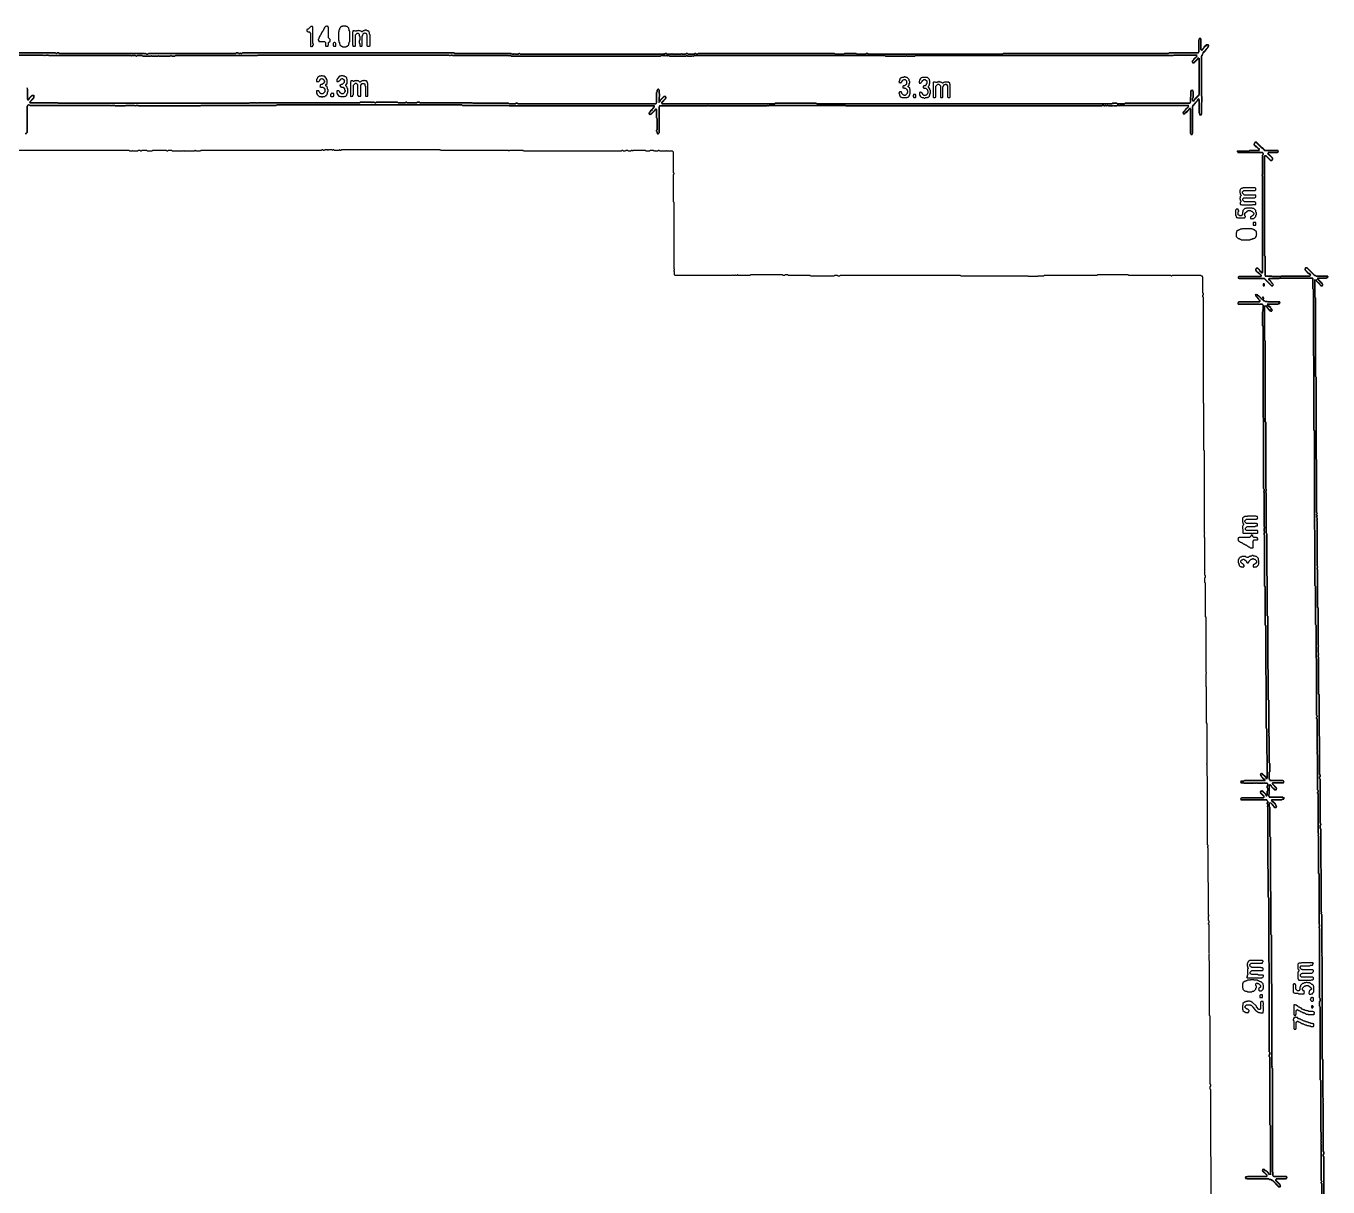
# Model space of a CAD drawing. Header units: metres. Extents: x 78 to 4009, y 104 to 3999.
# Drawn here: x 1477 to 3986, y 1760 to 3999 of the extents above; entities that cross this region are included whole.
import ezdxf

# ---------------------------------------------------------------- set-up
doc = ezdxf.new("R2010")
doc.units = ezdxf.units.M

msp = doc.modelspace()

# ---------------------------------------------------------------- linework, layer by layer
for points in [[(2026, 3998), (2021, 3993), (2020, 3993), (2019, 3992), (2018, 3992), (2018, 3989), (2019, 3989), (2020, 3988), (2023, 3988), (2024, 3987), (2024, 3986), (2025, 3985), (2025, 3960), (2026, 3959), (2027, 3960), (2028, 3959), (2029, 3960), (2030, 3960), (2030, 3962), (2031, 3963), (2031, 3964), (2030, 3965), (2030, 3997), (2029, 3998)], [(2056, 3999), (2055, 3998), (2054, 3998), (2052, 3996), (2052, 3995), (2051, 3994), (2051, 3993), (2050, 3992), (2050, 3991), (2049, 3990), (2049, 3989), (2047, 3987), (2047, 3986), (2046, 3985), (2046, 3984), (2045, 3983), (2045, 3982), (2043, 3980), (2043, 3979), (2042, 3978), (2042, 3977), (2041, 3976), (2041, 3974), (2040, 3973), (2040, 3972), (2041, 3971), (2041, 3969), (2052, 3969), (2054, 3967), (2054, 3961), (2055, 3960), (2059, 3960), (2059, 3962), (2060, 3963), (2060, 3967), (2063, 3970), (2063, 3973), (2060, 3976), (2060, 3996), (2059, 3997), (2059, 3998), (2058, 3998), (2057, 3999)], [(2087, 3999), (2086, 3998), (2084, 3998), (2083, 3997), (2083, 3996), (2081, 3994), (2081, 3992), (2080, 3991), (2080, 3988), (2079, 3987), (2079, 3972), (2080, 3971), (2080, 3968), (2081, 3967), (2081, 3965), (2082, 3964), (2082, 3963), (2085, 3960), (2086, 3960), (2087, 3959), (2094, 3959), (2095, 3960), (2096, 3960), (2099, 3963), (2099, 3965), (2100, 3966), (2100, 3968), (2101, 3969), (2101, 3989), (2100, 3990), (2100, 3992), (2099, 3993), (2099, 3995), (2096, 3998), (2094, 3998), (2093, 3999)], [(2118, 3991), (2117, 3990), (2114, 3990), (2113, 3989), (2111, 3989), (2110, 3990), (2107, 3990), (2107, 3988), (2106, 3987), (2106, 3963), (2107, 3962), (2107, 3960), (2111, 3960), (2112, 3961), (2112, 3982), (2115, 3985), (2117, 3985), (2119, 3983), (2119, 3980), (2120, 3979), (2120, 3972), (2119, 3971), (2119, 3966), (2120, 3965), (2120, 3961), (2121, 3960), (2124, 3960), (2125, 3961), (2125, 3980), (2126, 3981), (2126, 3982), (2127, 3983), (2127, 3984), (2128, 3985), (2129, 3985), (2130, 3986), (2131, 3985), (2132, 3985), (2133, 3984), (2133, 3983), (2134, 3982), (2134, 3961), (2135, 3960), (2139, 3960), (2140, 3961), (2140, 3982), (2139, 3983), (2139, 3986), (2138, 3987), (2138, 3988), (2136, 3990), (2134, 3990), (2133, 3991), (2130, 3991), (2129, 3990), (2127, 3990), (2125, 3988), (2124, 3988), (2123, 3989), (2122, 3989), (2121, 3990), (2119, 3990)], [(2071, 3967), (2070, 3966), (2069, 3966), (2069, 3961), (2070, 3960), (2074, 3960), (2074, 3966), (2073, 3966), (2072, 3967)], [(3733, 3941), (3727, 3935), (3727, 3934), (3724, 3931), (3724, 3930), (3725, 3929), (3725, 3928), (3728, 3928), (3736, 3936), (3736, 3938), (3736, 3937), (3727, 3928), (3726, 3928), (3724, 3930), (3727, 3933), (3727, 3934), (3734, 3941)], [(3738, 3937), (3738, 3867), (3729, 3858), (3729, 3857), (3727, 3855), (3726, 3855), (3725, 3856), (3725, 3860), (3726, 3861), (3726, 3874), (3725, 3875), (3725, 3876), (3724, 3875), (3722, 3875), (3722, 3863), (3721, 3862), (3721, 3852), (3719, 3850), (3595, 3850), (3594, 3849), (3580, 3849), (3579, 3850), (3571, 3850), (3570, 3849), (3001, 3849), (3000, 3850), (2921, 3850), (2920, 3849), (2702, 3849), (2920, 3849), (2921, 3850), (3000, 3850), (3001, 3849), (3570, 3849), (3571, 3850), (3579, 3850), (3580, 3849), (3594, 3849), (3595, 3850), (3720, 3850), (3721, 3851), (3721, 3862), (3722, 3863), (3722, 3874), (3723, 3875), (3724, 3875), (3726, 3873), (3726, 3861), (3725, 3860), (3725, 3855), (3728, 3855), (3729, 3856), (3729, 3857), (3738, 3866)], [(2046, 3903), (2045, 3902), (2042, 3902), (2041, 3901), (2040, 3901), (2039, 3900), (2039, 3899), (2038, 3898), (2038, 3897), (2037, 3896), (2037, 3892), (2041, 3892), (2043, 3894), (2043, 3895), (2045, 3897), (2046, 3897), (2047, 3898), (2048, 3897), (2049, 3897), (2051, 3895), (2051, 3894), (2052, 3893), (2052, 3891), (2051, 3890), (2051, 3889), (2048, 3886), (2045, 3886), (2044, 3885), (2044, 3883), (2043, 3882), (2044, 3882), (2045, 3881), (2049, 3881), (2050, 3880), (2051, 3880), (2052, 3879), (2052, 3878), (2053, 3877), (2053, 3872), (2049, 3868), (2046, 3868), (2045, 3869), (2044, 3869), (2043, 3870), (2043, 3871), (2042, 3872), (2042, 3873), (2041, 3874), (2037, 3874), (2037, 3869), (2038, 3868), (2038, 3867), (2042, 3863), (2046, 3863), (2047, 3862), (2048, 3862), (2049, 3863), (2053, 3863), (2055, 3865), (2056, 3865), (2056, 3866), (2057, 3867), (2057, 3868), (2058, 3869), (2058, 3872), (2059, 3873), (2059, 3876), (2058, 3877), (2058, 3880), (2057, 3881), (2057, 3882), (2055, 3884), (2055, 3886), (2057, 3888), (2057, 3895), (2056, 3896), (2056, 3898), (2052, 3902), (2049, 3902), (2048, 3903)], [(2084, 3903), (2083, 3902), (2081, 3902), (2077, 3898), (2077, 3897), (2076, 3896), (2076, 3892), (2079, 3892), (2080, 3893), (2081, 3893), (2083, 3895), (2083, 3896), (2084, 3897), (2085, 3897), (2086, 3898), (2087, 3898), (2090, 3895), (2090, 3894), (2091, 3893), (2090, 3892), (2090, 3890), (2086, 3886), (2084, 3886), (2083, 3885), (2082, 3885), (2082, 3884), (2083, 3883), (2083, 3882), (2084, 3882), (2085, 3881), (2088, 3881), (2091, 3878), (2091, 3876), (2092, 3875), (2092, 3873), (2091, 3872), (2091, 3871), (2088, 3868), (2085, 3868), (2082, 3871), (2082, 3872), (2080, 3874), (2076, 3874), (2076, 3869), (2077, 3868), (2077, 3867), (2080, 3864), (2082, 3864), (2083, 3863), (2091, 3863), (2092, 3864), (2093, 3864), (2095, 3866), (2095, 3867), (2096, 3868), (2096, 3869), (2097, 3870), (2097, 3878), (2096, 3879), (2096, 3881), (2093, 3884), (2093, 3885), (2096, 3888), (2096, 3896), (2095, 3897), (2095, 3899), (2093, 3901), (2092, 3901), (2091, 3902), (2089, 3902), (2088, 3903)], [(2114, 3894), (2113, 3893), (2110, 3893), (2109, 3892), (2108, 3892), (2107, 3893), (2103, 3893), (2103, 3892), (2102, 3891), (2102, 3864), (2103, 3863), (2104, 3864), (2105, 3863), (2106, 3864), (2107, 3864), (2107, 3866), (2108, 3867), (2108, 3885), (2112, 3889), (2113, 3889), (2116, 3886), (2116, 3866), (2117, 3865), (2117, 3864), (2122, 3864), (2122, 3885), (2125, 3888), (2129, 3888), (2130, 3887), (2130, 3884), (2131, 3883), (2131, 3864), (2136, 3864), (2136, 3888), (2135, 3889), (2135, 3891), (2133, 3893), (2130, 3893), (2129, 3894), (2128, 3894), (2127, 3893), (2124, 3893), (2123, 3892), (2122, 3892), (2121, 3891), (2120, 3891), (2118, 3893), (2115, 3893)], [(3169, 3901), (3168, 3900), (3165, 3900), (3164, 3899), (3163, 3899), (3161, 3897), (3161, 3896), (3160, 3895), (3160, 3893), (3159, 3892), (3160, 3891), (3159, 3890), (3161, 3890), (3162, 3889), (3163, 3890), (3164, 3890), (3164, 3891), (3166, 3893), (3166, 3894), (3167, 3895), (3168, 3895), (3169, 3896), (3171, 3896), (3174, 3893), (3174, 3887), (3172, 3885), (3171, 3885), (3170, 3884), (3168, 3884), (3167, 3883), (3167, 3880), (3169, 3880), (3170, 3879), (3172, 3879), (3175, 3876), (3175, 3875), (3176, 3874), (3176, 3871), (3175, 3870), (3175, 3869), (3171, 3865), (3170, 3865), (3169, 3866), (3168, 3866), (3165, 3869), (3165, 3870), (3164, 3871), (3164, 3872), (3160, 3872), (3160, 3871), (3159, 3870), (3159, 3869), (3160, 3868), (3160, 3866), (3161, 3865), (3161, 3864), (3163, 3862), (3164, 3862), (3165, 3861), (3175, 3861), (3176, 3862), (3177, 3862), (3179, 3864), (3179, 3865), (3180, 3866), (3180, 3868), (3181, 3869), (3181, 3876), (3180, 3877), (3180, 3879), (3177, 3882), (3177, 3883), (3179, 3885), (3179, 3888), (3180, 3889), (3180, 3892), (3179, 3893), (3179, 3896), (3175, 3900), (3172, 3900), (3171, 3901)], [(3204, 3900), (3203, 3899), (3202, 3899), (3200, 3897), (3200, 3896), (3199, 3895), (3199, 3893), (3198, 3892), (3198, 3890), (3199, 3889), (3201, 3889), (3202, 3890), (3203, 3890), (3203, 3891), (3204, 3892), (3204, 3893), (3207, 3896), (3210, 3896), (3213, 3893), (3213, 3888), (3212, 3887), (3212, 3886), (3210, 3884), (3208, 3884), (3207, 3883), (3206, 3883), (3206, 3880), (3207, 3880), (3208, 3879), (3211, 3879), (3214, 3876), (3214, 3875), (3215, 3874), (3215, 3870), (3214, 3869), (3214, 3868), (3212, 3866), (3211, 3866), (3210, 3865), (3208, 3865), (3207, 3866), (3206, 3866), (3205, 3867), (3205, 3868), (3204, 3869), (3204, 3870), (3203, 3871), (3202, 3871), (3201, 3872), (3200, 3871), (3199, 3871), (3199, 3866), (3200, 3865), (3200, 3864), (3202, 3862), (3203, 3862), (3204, 3861), (3207, 3861), (3208, 3860), (3209, 3860), (3210, 3861), (3214, 3861), (3215, 3862), (3216, 3862), (3218, 3864), (3218, 3865), (3219, 3866), (3219, 3868), (3220, 3869), (3220, 3875), (3219, 3876), (3219, 3878), (3216, 3881), (3216, 3883), (3218, 3885), (3218, 3888), (3219, 3889), (3219, 3893), (3218, 3894), (3218, 3896), (3214, 3900)], [(3236, 3892), (3235, 3891), (3233, 3891), (3232, 3890), (3230, 3890), (3229, 3891), (3226, 3891), (3225, 3890), (3225, 3862), (3226, 3861), (3229, 3861), (3230, 3862), (3230, 3883), (3234, 3887), (3236, 3887), (3239, 3884), (3239, 3862), (3240, 3861), (3243, 3861), (3244, 3862), (3244, 3882), (3245, 3883), (3245, 3884), (3247, 3886), (3248, 3886), (3249, 3887), (3250, 3887), (3253, 3884), (3253, 3862), (3254, 3861), (3257, 3861), (3258, 3862), (3258, 3886), (3257, 3887), (3257, 3889), (3255, 3891), (3247, 3891), (3246, 3890), (3245, 3890), (3244, 3889), (3243, 3889), (3242, 3890), (3241, 3890), (3240, 3891), (3238, 3891), (3237, 3892)], [(1479, 3880), (1479, 3878), (1480, 3877), (1480, 3857), (1482, 3857), (1483, 3858), (1483, 3859), (1489, 3865), (1491, 3865), (1492, 3864), (1492, 3861), (1484, 3853), (1484, 3851), (1538, 3851), (1539, 3850), (1907, 3850), (1908, 3851), (1921, 3851), (1922, 3850), (1923, 3851), (2120, 3851), (2121, 3852), (2143, 3852), (2144, 3851), (2145, 3852), (2148, 3852), (2149, 3851), (2151, 3851), (2152, 3852), (2193, 3852), (2194, 3851), (2208, 3851), (2209, 3852), (2210, 3852), (2211, 3851), (2230, 3851), (2231, 3852), (2235, 3852), (2236, 3851), (2337, 3851), (2338, 3850), (2407, 3850), (2408, 3849), (2420, 3849), (2421, 3850), (2424, 3850), (2425, 3849), (2691, 3849), (2692, 3850), (2692, 3871), (2693, 3872), (2693, 3875), (2695, 3877), (2697, 3875), (2697, 3869), (2698, 3868), (2698, 3863), (2697, 3862), (2697, 3855), (2698, 3854), (2698, 3853), (2697, 3852), (2696, 3852), (2697, 3852), (2700, 3855), (2700, 3856), (2707, 3863), (2709, 3863), (2710, 3862), (2710, 3860), (2701, 3851), (2702, 3851), (2710, 3859), (2710, 3863), (2706, 3863), (2700, 3857), (2700, 3856), (2698, 3854), (2697, 3855), (2697, 3862), (2698, 3863), (2698, 3868), (2697, 3869), (2697, 3876), (2696, 3877), (2695, 3877), (2694, 3876), (2693, 3876), (2693, 3872), (2692, 3871), (2692, 3851), (2690, 3849), (2425, 3849), (2424, 3850), (2421, 3850), (2420, 3849), (2408, 3849), (2407, 3850), (2338, 3850), (2337, 3851), (2236, 3851), (2235, 3852), (2231, 3852), (2230, 3851), (2211, 3851), (2210, 3852), (2209, 3852), (2208, 3851), (2194, 3851), (2193, 3852), (2152, 3852), (2151, 3851), (2149, 3851), (2148, 3852), (2145, 3852), (2144, 3851), (2143, 3852), (2121, 3852), (2120, 3851), (1923, 3851), (1922, 3850), (1921, 3851), (1908, 3851), (1907, 3850), (1539, 3850), (1538, 3851), (1485, 3851), (1484, 3852), (1492, 3860), (1492, 3863), (1493, 3864), (1492, 3865), (1488, 3865), (1483, 3860), (1483, 3859), (1481, 3857), (1480, 3858), (1480, 3878), (1479, 3879)], [(2067, 3870), (2066, 3869), (2065, 3869), (2065, 3868), (2064, 3867), (2064, 3864), (2065, 3863), (2069, 3863), (2070, 3864), (2070, 3869), (2068, 3869)], [(3187, 3867), (3187, 3865), (3186, 3864), (3187, 3863), (3187, 3862), (3188, 3861), (3191, 3861), (3192, 3862), (3192, 3866), (3191, 3867)], [(3845, 3775), (3845, 3773), (3844, 3772), (3844, 3769), (3847, 3766), (3848, 3766), (3852, 3762), (3853, 3762), (3854, 3761), (3854, 3762), (3853, 3762), (3849, 3766), (3848, 3766), (3844, 3770), (3844, 3772), (3845, 3773), (3845, 3774), (3846, 3775), (3847, 3775), (3858, 3764), (3859, 3764), (3860, 3763), (3861, 3763), (3862, 3762), (3862, 3761), (3864, 3759), (3889, 3759), (3890, 3758), (3890, 3757), (3888, 3755), (3871, 3755), (3871, 3754), (3870, 3753), (3870, 3752), (3871, 3752), (3879, 3744), (3879, 3742), (3877, 3740), (3876, 3740), (3867, 3749), (3864, 3749), (3864, 3556), (3865, 3555), (3865, 3517), (3878, 3517), (3879, 3516), (3895, 3516), (3896, 3517), (3952, 3517), (3952, 3518), (3953, 3519), (3950, 3522), (3949, 3522), (3942, 3529), (3942, 3531), (3944, 3533), (3945, 3533), (3960, 3518), (3962, 3518), (3963, 3517), (3985, 3517), (3986, 3516), (3986, 3515), (3985, 3514), (3984, 3514), (3983, 3513), (3966, 3513), (3966, 3511), (3975, 3502), (3975, 3501), (3976, 3500), (3974, 3498), (3973, 3499), (3972, 3499), (3971, 3500), (3971, 3501), (3964, 3508), (3964, 3509), (3963, 3510), (3963, 3509), (3964, 3508), (3964, 3507), (3971, 3500), (3971, 3499), (3972, 3499), (3973, 3498), (3975, 3498), (3976, 3499), (3976, 3501), (3975, 3502), (3975, 3503), (3966, 3512), (3967, 3513), (3983, 3513), (3984, 3514), (3986, 3514), (3986, 3517), (3963, 3517), (3962, 3518), (3961, 3518), (3946, 3533), (3943, 3533), (3942, 3532), (3942, 3528), (3948, 3522), (3949, 3522), (3952, 3519), (3952, 3518), (3951, 3517), (3896, 3517), (3895, 3516), (3879, 3516), (3878, 3517), (3866, 3517), (3865, 3518), (3865, 3555), (3864, 3556), (3864, 3748), (3865, 3749), (3866, 3749), (3875, 3740), (3878, 3740), (3879, 3741), (3879, 3745), (3872, 3752), (3871, 3752), (3870, 3753), (3872, 3755), (3889, 3755), (3890, 3756), (3890, 3759), (3865, 3759), (3862, 3762), (3862, 3763), (3861, 3763), (3860, 3764), (3859, 3764), (3848, 3775)], [(3822, 3687), (3821, 3686), (3819, 3686), (3817, 3684), (3817, 3683), (3816, 3682), (3816, 3678), (3817, 3677), (3817, 3675), (3819, 3673), (3819, 3672), (3817, 3670), (3817, 3668), (3816, 3667), (3816, 3666), (3817, 3665), (3817, 3663), (3818, 3662), (3818, 3660), (3817, 3659), (3817, 3655), (3819, 3655), (3820, 3654), (3840, 3654), (3841, 3655), (3847, 3655), (3847, 3659), (3846, 3659), (3845, 3660), (3825, 3660), (3822, 3663), (3822, 3666), (3824, 3668), (3845, 3668), (3846, 3669), (3847, 3669), (3847, 3673), (3825, 3673), (3821, 3677), (3821, 3679), (3824, 3682), (3846, 3682), (3847, 3683), (3847, 3686), (3846, 3687)], [(3829, 3648), (3828, 3647), (3826, 3647), (3822, 3643), (3822, 3641), (3821, 3640), (3821, 3635), (3819, 3633), (3816, 3633), (3815, 3634), (3814, 3634), (3813, 3635), (3813, 3641), (3814, 3642), (3814, 3643), (3813, 3644), (3813, 3646), (3809, 3646), (3809, 3645), (3808, 3644), (3808, 3634), (3809, 3633), (3809, 3631), (3810, 3630), (3811, 3630), (3812, 3629), (3826, 3629), (3826, 3630), (3827, 3631), (3827, 3632), (3826, 3633), (3826, 3638), (3830, 3642), (3831, 3642), (3832, 3643), (3837, 3643), (3838, 3642), (3839, 3642), (3843, 3638), (3843, 3636), (3842, 3635), (3842, 3634), (3841, 3633), (3840, 3633), (3839, 3632), (3838, 3632), (3837, 3631), (3837, 3628), (3838, 3628), (3839, 3627), (3840, 3627), (3841, 3628), (3843, 3628), (3847, 3632), (3847, 3634), (3848, 3635), (3848, 3639), (3847, 3640), (3847, 3643), (3843, 3647), (3841, 3647), (3840, 3648)], [(3842, 3620), (3842, 3615), (3847, 3615), (3847, 3620)], [(3821, 3608), (3820, 3607), (3817, 3607), (3816, 3606), (3814, 3606), (3813, 3605), (3812, 3605), (3810, 3603), (3810, 3601), (3809, 3600), (3809, 3593), (3813, 3589), (3815, 3589), (3816, 3588), (3818, 3588), (3819, 3587), (3836, 3587), (3837, 3588), (3840, 3588), (3841, 3589), (3843, 3589), (3844, 3590), (3845, 3590), (3847, 3592), (3847, 3593), (3848, 3594), (3848, 3597), (3849, 3598), (3848, 3599), (3848, 3602), (3844, 3606), (3843, 3606), (3842, 3607), (3840, 3607), (3839, 3608)], [(3861, 3502), (3861, 3498), (3863, 3498), (3864, 3499), (3864, 3501), (3863, 3502)], [(3847, 3482), (3846, 3481), (3847, 3480), (3847, 3478), (3853, 3472), (3853, 3471), (3855, 3469), (3855, 3468), (3854, 3467), (3814, 3467), (3813, 3466), (3812, 3466), (3813, 3465), (3812, 3464), (3813, 3463), (3853, 3463), (3854, 3462), (3855, 3463), (3859, 3463), (3861, 3461), (3861, 3452), (3860, 3451), (3861, 3450), (3861, 3449), (3860, 3448), (3860, 3421), (3861, 3420), (3861, 3244), (3862, 3243), (3862, 3107), (3863, 3106), (3863, 3102), (3862, 3101), (3863, 3100), (3863, 3034), (3864, 3033), (3864, 3031), (3863, 3030), (3863, 3025), (3864, 3024), (3864, 3023), (3863, 3022), (3863, 3018), (3864, 3017), (3864, 2919), (3865, 2918), (3865, 2844), (3866, 2843), (3866, 2748), (3867, 2747), (3867, 2645), (3868, 2644), (3868, 2595), (3869, 2594), (3869, 2549), (3868, 2548), (3866, 2550), (3866, 2551), (3859, 2558), (3858, 2558), (3857, 2557), (3856, 2557), (3856, 2554), (3858, 2552), (3858, 2551), (3862, 2547), (3863, 2547), (3865, 2545), (3864, 2544), (3825, 2544), (3824, 2543), (3818, 2543), (3818, 2540), (3823, 2540), (3824, 2539), (3843, 2539), (3844, 2540), (3845, 2539), (3847, 2539), (3848, 2540), (3849, 2539), (3862, 2539), (3863, 2540), (3864, 2539), (3868, 2539), (3870, 2537), (3870, 2535), (3869, 2534), (3869, 2530), (3870, 2529), (3870, 2525), (3869, 2524), (3869, 2516), (3868, 2515), (3866, 2517), (3866, 2518), (3859, 2525), (3858, 2524), (3856, 2524), (3856, 2520), (3863, 2513), (3861, 2511), (3820, 2511), (3819, 2510), (3818, 2510), (3818, 2507), (3867, 2507), (3870, 2504), (3870, 2502), (3869, 2501), (3869, 2499), (3870, 2498), (3870, 2495), (3869, 2494), (3870, 2493), (3870, 2380), (3871, 2379), (3870, 2378), (3870, 2374), (3871, 2373), (3871, 2319), (3872, 2318), (3872, 2194), (3873, 2193), (3873, 2021), (3874, 2020), (3874, 2016), (3873, 2015), (3873, 2012), (3874, 2011), (3874, 1880), (3875, 1879), (3875, 1784), (3875, 1879), (3874, 1880), (3874, 2011), (3873, 2012), (3873, 2015), (3874, 2016), (3874, 2020), (3873, 2021), (3873, 2193), (3872, 2194), (3872, 2318), (3871, 2319), (3871, 2373), (3870, 2374), (3870, 2378), (3871, 2379), (3870, 2380), (3870, 2493), (3869, 2494), (3870, 2495), (3870, 2498), (3869, 2499), (3869, 2501), (3870, 2502), (3870, 2504), (3869, 2505), (3869, 2506), (3868, 2507), (3819, 2507), (3818, 2508), (3818, 2509), (3820, 2511), (3862, 2511), (3863, 2512), (3863, 2514), (3856, 2521), (3856, 2523), (3857, 2524), (3859, 2524), (3866, 2517), (3866, 2516), (3867, 2515), (3868, 2515), (3869, 2516), (3869, 2524), (3870, 2525), (3870, 2529), (3869, 2530), (3869, 2534), (3870, 2535), (3870, 2538), (3869, 2539), (3864, 2539), (3863, 2540), (3862, 2539), (3849, 2539), (3848, 2540), (3847, 2539), (3845, 2539), (3844, 2540), (3843, 2539), (3824, 2539), (3823, 2540), (3819, 2540), (3818, 2541), (3818, 2542), (3819, 2543), (3824, 2543), (3825, 2544), (3865, 2544), (3865, 2546), (3864, 2547), (3863, 2547), (3858, 2552), (3858, 2553), (3856, 2555), (3856, 2556), (3858, 2558), (3866, 2550), (3866, 2549), (3867, 2548), (3869, 2548), (3869, 2594), (3868, 2595), (3868, 2644), (3867, 2645), (3867, 2747), (3866, 2748), (3866, 2843), (3865, 2844), (3865, 2918), (3864, 2919), (3864, 3017), (3863, 3018), (3863, 3022), (3864, 3023), (3864, 3024), (3863, 3025), (3863, 3030), (3864, 3031), (3864, 3033), (3863, 3034), (3863, 3100), (3862, 3101), (3863, 3102), (3863, 3106), (3862, 3107), (3862, 3243), (3861, 3244), (3861, 3420), (3860, 3421), (3860, 3448), (3861, 3449), (3861, 3450), (3860, 3451), (3861, 3452), (3861, 3461), (3860, 3462), (3860, 3463), (3855, 3463), (3854, 3462), (3853, 3463), (3814, 3463), (3813, 3464), (3813, 3465), (3815, 3467), (3855, 3467), (3855, 3469), (3856, 3470), (3855, 3470), (3853, 3472), (3853, 3473), (3847, 3479), (3847, 3480), (3848, 3481), (3849, 3481), (3851, 3479), (3852, 3479), (3859, 3472), (3860, 3472), (3862, 3470), (3862, 3469), (3864, 3469), (3865, 3468), (3869, 3468), (3870, 3467), (3892, 3467), (3893, 3466), (3893, 3465), (3892, 3464), (3891, 3464), (3890, 3463), (3869, 3463), (3870, 3462), (3869, 3461), (3871, 3459), (3872, 3459), (3876, 3455), (3876, 3454), (3879, 3451), (3877, 3449), (3876, 3450), (3875, 3450), (3871, 3454), (3871, 3455), (3866, 3460), (3866, 3459), (3871, 3454), (3871, 3453), (3874, 3450), (3875, 3450), (3876, 3449), (3878, 3449), (3878, 3450), (3879, 3451), (3878, 3452), (3878, 3453), (3876, 3455), (3876, 3456), (3873, 3459), (3872, 3459), (3870, 3461), (3870, 3462), (3871, 3463), (3890, 3463), (3891, 3464), (3893, 3464), (3893, 3467), (3870, 3467), (3869, 3468), (3865, 3468), (3864, 3469), (3863, 3469), (3862, 3470), (3862, 3471), (3861, 3472), (3862, 3473), (3862, 3476), (3860, 3476), (3860, 3475), (3861, 3476), (3862, 3475), (3862, 3473), (3861, 3472), (3860, 3472), (3853, 3479), (3852, 3479), (3850, 3481), (3848, 3481)], [(3864, 3460), (3864, 3393), (3865, 3392), (3865, 3236), (3866, 3235), (3866, 3107), (3867, 3106), (3867, 3103), (3866, 3102), (3866, 3100), (3867, 3099), (3867, 3021), (3868, 3020), (3868, 2939), (3869, 2938), (3869, 2862), (3870, 2861), (3870, 2759), (3871, 2758), (3871, 2700), (3872, 2699), (3872, 2636), (3873, 2635), (3873, 2634), (3872, 2633), (3872, 2630), (3873, 2629), (3873, 2578), (3874, 2577), (3874, 2561), (3873, 2560), (3873, 2547), (3874, 2546), (3874, 2544), (3899, 2544), (3901, 2542), (3899, 2540), (3879, 2540), (3879, 2537), (3887, 2529), (3887, 2528), (3885, 2526), (3884, 2526), (3877, 2533), (3877, 2534), (3875, 2536), (3874, 2536), (3873, 2535), (3873, 2518), (3872, 2517), (3872, 2515), (3873, 2514), (3873, 2512), (3899, 2512), (3901, 2510), (3901, 2509), (3900, 2508), (3898, 2508), (3897, 2507), (3877, 2507), (3877, 2505), (3879, 2503), (3880, 2503), (3885, 2498), (3885, 2497), (3887, 2495), (3887, 2494), (3885, 2492), (3884, 2492), (3881, 2495), (3881, 2496), (3875, 2502), (3875, 2501), (3882, 2494), (3882, 2493), (3883, 2492), (3886, 2492), (3887, 2493), (3887, 2495), (3886, 2496), (3886, 2497), (3885, 2498), (3885, 2499), (3881, 2503), (3880, 2503), (3877, 2506), (3878, 2507), (3897, 2507), (3898, 2508), (3901, 2508), (3901, 2510), (3902, 2511), (3900, 2511), (3899, 2512), (3874, 2512), (3873, 2513), (3873, 2514), (3872, 2515), (3872, 2517), (3873, 2518), (3873, 2535), (3874, 2536), (3877, 2533), (3877, 2532), (3883, 2526), (3886, 2526), (3887, 2527), (3887, 2530), (3879, 2538), (3879, 2539), (3880, 2540), (3900, 2540), (3901, 2541), (3901, 2543), (3900, 2543), (3899, 2544), (3875, 2544), (3874, 2545), (3874, 2546), (3873, 2547), (3873, 2560), (3874, 2561), (3874, 2577), (3873, 2578), (3873, 2629), (3872, 2630), (3872, 2633), (3873, 2634), (3873, 2635), (3872, 2636), (3872, 2699), (3871, 2700), (3871, 2758), (3870, 2759), (3870, 2861), (3869, 2862), (3869, 2938), (3868, 2939), (3868, 3020), (3867, 3021), (3867, 3099), (3866, 3100), (3866, 3102), (3867, 3103), (3867, 3106), (3866, 3107), (3866, 3235), (3865, 3236), (3865, 3392), (3864, 3393)], [(3831, 3054), (3830, 3053), (3825, 3053), (3824, 3052), (3823, 3052), (3821, 3050), (3821, 3043), (3822, 3042), (3822, 3040), (3823, 3039), (3823, 3037), (3822, 3036), (3822, 3035), (3821, 3034), (3821, 3030), (3822, 3029), (3822, 3021), (3840, 3021), (3841, 3020), (3842, 3021), (3850, 3021), (3851, 3022), (3851, 3025), (3850, 3026), (3829, 3026), (3827, 3028), (3827, 3031), (3830, 3034), (3846, 3034), (3847, 3035), (3850, 3035), (3850, 3039), (3849, 3039), (3848, 3040), (3829, 3040), (3826, 3043), (3826, 3045), (3829, 3048), (3848, 3048), (3849, 3049), (3850, 3049), (3850, 3050), (3851, 3051), (3850, 3052), (3850, 3053), (3848, 3053), (3847, 3054)], [(3838, 3018), (3838, 3016), (3835, 3013), (3815, 3013), (3814, 3012), (3813, 3012), (3813, 3011), (3812, 3010), (3813, 3009), (3813, 3007), (3814, 3006), (3815, 3006), (3817, 3004), (3818, 3004), (3819, 3003), (3820, 3003), (3822, 3001), (3823, 3001), (3824, 3000), (3825, 3000), (3826, 2999), (3827, 2999), (3828, 2998), (3829, 2998), (3831, 2996), (3832, 2996), (3833, 2995), (3834, 2995), (3836, 2993), (3842, 2993), (3842, 3006), (3844, 3008), (3850, 3008), (3851, 3009), (3851, 3010), (3850, 3011), (3850, 3012), (3849, 3012), (3848, 3013), (3843, 3013), (3841, 3015), (3841, 3016), (3840, 3017), (3839, 3017)], [(3840, 2978), (3839, 2977), (3837, 2977), (3836, 2976), (3834, 2976), (3832, 2974), (3830, 2974), (3829, 2975), (3828, 2975), (3827, 2976), (3820, 2976), (3819, 2975), (3817, 2975), (3814, 2972), (3814, 2971), (3813, 2970), (3813, 2964), (3814, 2963), (3814, 2961), (3815, 2960), (3815, 2959), (3817, 2957), (3818, 2957), (3819, 2956), (3821, 2956), (3822, 2955), (3823, 2956), (3824, 2956), (3824, 2957), (3825, 2958), (3824, 2959), (3824, 2960), (3822, 2962), (3821, 2962), (3818, 2965), (3818, 2968), (3820, 2970), (3821, 2970), (3822, 2971), (3824, 2971), (3825, 2970), (3826, 2970), (3829, 2967), (3829, 2965), (3830, 2964), (3833, 2964), (3833, 2965), (3834, 2966), (3834, 2967), (3838, 2971), (3840, 2971), (3841, 2972), (3842, 2972), (3843, 2971), (3845, 2971), (3848, 2968), (3848, 2964), (3846, 2962), (3845, 2962), (3844, 2961), (3843, 2961), (3842, 2960), (3842, 2956), (3843, 2956), (3844, 2955), (3845, 2956), (3848, 2956), (3850, 2958), (3851, 2958), (3851, 2959), (3852, 2960), (3852, 2961), (3853, 2962), (3853, 2968), (3852, 2969), (3852, 2972), (3848, 2976), (3847, 2976), (3846, 2977), (3843, 2977), (3842, 2978)], [(3873, 2502), (3873, 2494), (3874, 2493), (3874, 2436), (3875, 2435), (3875, 2331), (3876, 2330), (3876, 2247), (3877, 2246), (3877, 2153), (3878, 2152), (3878, 1993), (3879, 1992), (3878, 1991), (3878, 1990), (3879, 1989), (3879, 1790), (3880, 1789), (3880, 1782), (3881, 1782), (3882, 1781), (3905, 1781), (3907, 1779), (3907, 1778), (3906, 1777), (3905, 1777), (3904, 1776), (3886, 1776), (3886, 1775), (3885, 1774), (3885, 1773), (3894, 1764), (3894, 1762), (3893, 1761), (3892, 1761), (3880, 1773), (3879, 1773), (3878, 1774), (3877, 1774), (3876, 1775), (3873, 1775), (3872, 1776), (3830, 1776), (3829, 1777), (3828, 1777), (3827, 1778), (3827, 1779), (3828, 1780), (3830, 1780), (3831, 1781), (3869, 1781), (3868, 1782), (3869, 1783), (3860, 1792), (3860, 1793), (3862, 1795), (3865, 1792), (3866, 1792), (3872, 1786), (3872, 1785), (3873, 1784), (3873, 1785), (3872, 1786), (3872, 1787), (3868, 1791), (3867, 1791), (3864, 1794), (3863, 1794), (3862, 1795), (3861, 1794), (3860, 1794), (3860, 1791), (3868, 1783), (3868, 1782), (3867, 1781), (3831, 1781), (3830, 1780), (3827, 1780), (3827, 1777), (3829, 1777), (3830, 1776), (3872, 1776), (3873, 1775), (3876, 1775), (3878, 1773), (3879, 1773), (3891, 1761), (3894, 1761), (3895, 1762), (3894, 1763), (3894, 1765), (3885, 1774), (3887, 1776), (3904, 1776), (3905, 1777), (3907, 1777), (3907, 1780), (3906, 1781), (3882, 1781), (3880, 1783), (3880, 1789), (3879, 1790), (3879, 1989), (3878, 1990), (3878, 1991), (3879, 1992), (3878, 1993), (3878, 2152), (3877, 2153), (3877, 2246), (3876, 2247), (3876, 2330), (3875, 2331), (3875, 2435), (3874, 2436), (3874, 2493), (3873, 2494)], [(3835, 2197), (3834, 2196), (3833, 2196), (3832, 2195), (3832, 2194), (3831, 2193), (3831, 2192), (3830, 2191), (3830, 2187), (3831, 2186), (3831, 2184), (3832, 2183), (3832, 2182), (3831, 2181), (3831, 2172), (3832, 2171), (3831, 2170), (3831, 2169), (3830, 2168), (3830, 2166), (3829, 2165), (3830, 2164), (3859, 2164), (3860, 2165), (3861, 2165), (3861, 2166), (3862, 2167), (3862, 2168), (3861, 2169), (3852, 2169), (3851, 2170), (3839, 2170), (3838, 2171), (3837, 2171), (3836, 2172), (3836, 2175), (3839, 2178), (3860, 2178), (3861, 2179), (3861, 2182), (3860, 2183), (3857, 2183), (3856, 2184), (3839, 2184), (3838, 2185), (3837, 2185), (3836, 2186), (3836, 2187), (3835, 2188), (3835, 2189), (3838, 2192), (3859, 2192), (3860, 2193), (3860, 2194), (3861, 2195), (3861, 2196), (3860, 2197)], [(3935, 2193), (3934, 2192), (3930, 2192), (3928, 2190), (3928, 2181), (3930, 2179), (3930, 2177), (3928, 2175), (3928, 2162), (3929, 2161), (3929, 2160), (3930, 2159), (3953, 2159), (3954, 2160), (3957, 2160), (3958, 2161), (3958, 2164), (3957, 2165), (3935, 2165), (3933, 2167), (3933, 2170), (3935, 2172), (3936, 2172), (3937, 2173), (3955, 2173), (3956, 2174), (3957, 2174), (3957, 2175), (3958, 2176), (3958, 2178), (3957, 2179), (3937, 2179), (3936, 2180), (3935, 2180), (3933, 2182), (3933, 2183), (3932, 2184), (3933, 2185), (3933, 2186), (3934, 2187), (3951, 2187), (3952, 2188), (3956, 2188), (3957, 2189), (3957, 2191), (3958, 2192), (3957, 2193)], [(3837, 2160), (3836, 2159), (3831, 2159), (3830, 2158), (3828, 2158), (3827, 2157), (3825, 2157), (3822, 2154), (3822, 2153), (3821, 2152), (3821, 2145), (3822, 2144), (3822, 2142), (3825, 2139), (3826, 2139), (3827, 2138), (3830, 2138), (3831, 2137), (3839, 2137), (3840, 2138), (3843, 2138), (3847, 2142), (3847, 2144), (3848, 2145), (3848, 2148), (3847, 2149), (3847, 2152), (3849, 2154), (3850, 2153), (3852, 2153), (3856, 2149), (3856, 2146), (3853, 2143), (3852, 2143), (3853, 2142), (3853, 2141), (3852, 2140), (3853, 2140), (3854, 2139), (3858, 2139), (3861, 2142), (3861, 2143), (3862, 2144), (3862, 2149), (3861, 2150), (3861, 2152), (3857, 2156), (3856, 2156), (3855, 2157), (3854, 2157), (3853, 2158), (3851, 2158), (3850, 2159), (3844, 2159), (3843, 2160)], [(3944, 2155), (3943, 2154), (3940, 2154), (3939, 2153), (3937, 2153), (3933, 2149), (3933, 2147), (3932, 2146), (3932, 2141), (3930, 2139), (3927, 2139), (3924, 2142), (3924, 2150), (3923, 2151), (3923, 2152), (3920, 2152), (3919, 2151), (3919, 2136), (3920, 2135), (3921, 2135), (3922, 2134), (3928, 2134), (3929, 2133), (3940, 2133), (3940, 2135), (3941, 2136), (3940, 2137), (3940, 2139), (3939, 2139), (3937, 2141), (3937, 2144), (3941, 2148), (3942, 2148), (3943, 2149), (3948, 2149), (3949, 2148), (3950, 2148), (3953, 2145), (3953, 2144), (3954, 2143), (3954, 2142), (3950, 2138), (3950, 2136), (3949, 2135), (3949, 2134), (3950, 2133), (3950, 2132), (3953, 2132), (3954, 2133), (3956, 2133), (3957, 2134), (3957, 2135), (3959, 2137), (3959, 2147), (3958, 2148), (3958, 2149), (3956, 2151), (3955, 2151), (3953, 2153), (3952, 2153), (3951, 2154), (3947, 2154), (3946, 2155)], [(3831, 2119), (3830, 2118), (3828, 2118), (3827, 2117), (3825, 2117), (3822, 2114), (3822, 2111), (3821, 2110), (3821, 2103), (3822, 2102), (3822, 2101), (3825, 2098), (3826, 2098), (3827, 2097), (3830, 2097), (3831, 2096), (3832, 2097), (3833, 2097), (3833, 2098), (3834, 2099), (3834, 2101), (3832, 2103), (3831, 2103), (3830, 2104), (3829, 2104), (3826, 2107), (3826, 2108), (3827, 2109), (3827, 2110), (3829, 2112), (3836, 2112), (3837, 2111), (3838, 2111), (3841, 2108), (3841, 2107), (3845, 2103), (3845, 2102), (3846, 2102), (3850, 2098), (3851, 2098), (3852, 2097), (3855, 2097), (3856, 2096), (3861, 2096), (3861, 2099), (3862, 2100), (3862, 2108), (3861, 2109), (3861, 2111), (3862, 2112), (3862, 2115), (3861, 2116), (3861, 2118), (3857, 2118), (3856, 2117), (3856, 2104), (3855, 2103), (3853, 2103), (3848, 2108), (3848, 2109), (3840, 2117), (3839, 2117), (3838, 2118), (3836, 2118), (3835, 2119)], [(3856, 2131), (3855, 2130), (3855, 2126), (3860, 2126), (3860, 2131)], [(3920, 2112), (3920, 2093), (3921, 2092), (3924, 2092), (3924, 2093), (3925, 2094), (3925, 2101), (3927, 2103), (3929, 2101), (3930, 2101), (3931, 2100), (3932, 2100), (3933, 2099), (3934, 2099), (3935, 2098), (3936, 2098), (3937, 2097), (3938, 2097), (3939, 2096), (3941, 2096), (3942, 2095), (3943, 2095), (3944, 2094), (3947, 2094), (3948, 2093), (3959, 2093), (3960, 2094), (3959, 2095), (3960, 2096), (3960, 2097), (3959, 2098), (3958, 2098), (3957, 2099), (3949, 2099), (3948, 2100), (3945, 2100), (3944, 2101), (3942, 2101), (3941, 2102), (3939, 2102), (3938, 2103), (3937, 2103), (3935, 2105), (3934, 2105), (3933, 2106), (3932, 2106), (3931, 2107), (3930, 2107), (3928, 2109), (3927, 2109), (3925, 2111), (3924, 2111), (3923, 2112)], [(3954, 2126), (3953, 2125), (3953, 2123), (3952, 2122), (3953, 2121), (3953, 2120), (3954, 2119), (3957, 2119), (3958, 2120), (3958, 2125), (3957, 2126), (3956, 2126), (3955, 2125)], [(3955, 2110), (3954, 2109), (3954, 2107), (3955, 2106), (3957, 2106), (3957, 2107), (3958, 2108), (3957, 2109), (3957, 2110)], [(3923, 2088), (3922, 2087), (3920, 2087), (3920, 2085), (3919, 2084), (3919, 2082), (3920, 2081), (3920, 2066), (3921, 2065), (3924, 2065), (3925, 2066), (3925, 2078), (3927, 2080), (3928, 2080), (3929, 2079), (3930, 2079), (3931, 2078), (3932, 2078), (3933, 2077), (3934, 2077), (3935, 2076), (3936, 2076), (3937, 2075), (3939, 2075), (3940, 2074), (3941, 2074), (3942, 2073), (3944, 2073), (3945, 2072), (3948, 2072), (3949, 2071), (3952, 2071), (3953, 2070), (3958, 2070), (3959, 2071), (3959, 2075), (3957, 2075), (3956, 2076), (3953, 2076), (3952, 2077), (3949, 2077), (3948, 2078), (3946, 2078), (3945, 2079), (3943, 2079), (3942, 2080), (3940, 2080), (3939, 2081), (3938, 2081), (3937, 2082), (3936, 2082), (3935, 2083), (3934, 2083), (3933, 2084), (3932, 2084), (3931, 2085), (3929, 2085), (3927, 2087), (3925, 2087), (3924, 2088)]]:
    msp.add_lwpolyline(points, close=True)
for points in [[(1419, 3947), (1534, 3947), (1535, 3946), (1536, 3946), (1537, 3947), (1540, 3947), (1541, 3946), (1705, 3946), (1706, 3945), (1707, 3946), (1708, 3946), (1709, 3945), (1712, 3945), (1713, 3946), (1881, 3946), (1882, 3947), (1886, 3947), (1887, 3946), (1889, 3946), (1890, 3947), (1891, 3946), (1893, 3946), (1894, 3947), (2302, 3947), (2303, 3946), (2412, 3946), (2413, 3945), (2417, 3945), (2418, 3946), (2419, 3945), (2426, 3945), (2427, 3946), (2428, 3946), (2429, 3945), (2705, 3945), (2706, 3946), (2707, 3945), (2708, 3945), (2709, 3946), (2711, 3946), (2712, 3945), (2721, 3945), (2722, 3946), (2723, 3945), (2739, 3945), (2740, 3946), (2741, 3945), (2748, 3945), (2749, 3946), (2752, 3946), (2753, 3945), (2765, 3945), (2766, 3946), (2768, 3946), (2769, 3945), (2771, 3945), (2772, 3946), (3035, 3946), (3036, 3945), (3053, 3945), (3054, 3946), (3077, 3946), (3078, 3945), (3095, 3945), (3096, 3946), (3099, 3946), (3100, 3945), (3359, 3945), (3360, 3946), (3679, 3946), (3680, 3947), (3736, 3947), (3737, 3948), (3737, 3972), (3738, 3973), (3738, 3974), (3739, 3975), (3740, 3975), (3741, 3974), (3741, 3953), (3742, 3953), (3743, 3952), (3747, 3956), (3747, 3957), (3753, 3963), (3755, 3963), (3756, 3962), (3756, 3960), (3754, 3958), (3754, 3957), (3750, 3953), (3750, 3952), (3745, 3947), (3745, 3946), (3744, 3945), (3744, 3944), (3742, 3942), (3742, 3864), (3743, 3863), (3743, 3852), (3742, 3851), (3742, 3829), (3740, 3827), (3739, 3828), (3739, 3830), (3738, 3831), (3738, 3858), (3737, 3858), (3736, 3859), (3736, 3858), (3734, 3856), (3734, 3855), (3728, 3849), (3728, 3848), (3725, 3845), (3725, 3792), (3723, 3790), (3721, 3792), (3721, 3840), (3719, 3840), (3717, 3838), (3717, 3837), (3712, 3832), (3711, 3832), (3709, 3830), (3708, 3830), (3707, 3831), (3707, 3832), (3711, 3836), (3711, 3837), (3718, 3844), (3717, 3844), (3711, 3838), (3711, 3837), (3707, 3833), (3707, 3830), (3710, 3830), (3712, 3832), (3713, 3832), (3716, 3835), (3716, 3836), (3720, 3840), (3721, 3839), (3721, 3792), (3722, 3791), (3722, 3790), (3724, 3790), (3725, 3791), (3725, 3844), (3728, 3847), (3728, 3848), (3734, 3854), (3734, 3855), (3737, 3858), (3738, 3857), (3738, 3831), (3739, 3830), (3739, 3827), (3740, 3827), (3741, 3828), (3742, 3828), (3742, 3851), (3743, 3852), (3743, 3863), (3742, 3864), (3742, 3941), (3744, 3943), (3744, 3944), (3745, 3945), (3745, 3946), (3750, 3951), (3750, 3952), (3754, 3956), (3754, 3957), (3756, 3959), (3756, 3963), (3752, 3963), (3747, 3958), (3747, 3957), (3743, 3953), (3742, 3953), (3741, 3954), (3741, 3975), (3738, 3975), (3738, 3973), (3737, 3972), (3737, 3949), (3735, 3947), (3680, 3947), (3679, 3946), (3360, 3946), (3359, 3945), (3100, 3945), (3099, 3946), (3096, 3946), (3095, 3945), (3078, 3945), (3077, 3946), (3054, 3946), (3053, 3945), (3036, 3945), (3035, 3946), (2772, 3946), (2771, 3945), (2769, 3945), (2768, 3946), (2766, 3946), (2765, 3945), (2753, 3945), (2752, 3946), (2749, 3946), (2748, 3945), (2741, 3945), (2740, 3946), (2739, 3945), (2723, 3945), (2722, 3946), (2721, 3945), (2712, 3945), (2711, 3946), (2709, 3946), (2708, 3945), (2707, 3945), (2706, 3946), (2705, 3945), (2429, 3945), (2428, 3946), (2427, 3946), (2426, 3945), (2419, 3945), (2418, 3946), (2417, 3945), (2413, 3945), (2412, 3946), (2303, 3946), (2302, 3947), (1894, 3947), (1893, 3946), (1891, 3946), (1890, 3947), (1889, 3946), (1887, 3946), (1886, 3947), (1882, 3947), (1881, 3946), (1713, 3946), (1712, 3945), (1709, 3945), (1708, 3946), (1707, 3946), (1706, 3945), (1705, 3946), (1541, 3946), (1540, 3947), (1537, 3947), (1536, 3946), (1535, 3946), (1534, 3947), (1419, 3947)], [(1376, 3943), (1510, 3943), (1511, 3942), (1512, 3942), (1513, 3943), (1514, 3942), (1515, 3943), (1520, 3943), (1521, 3942), (1679, 3942), (1680, 3941), (1681, 3942), (1688, 3942), (1689, 3941), (1690, 3941), (1691, 3942), (1701, 3942), (1702, 3941), (1718, 3941), (1719, 3942), (1720, 3941), (1731, 3941), (1732, 3942), (1733, 3941), (1755, 3941), (1756, 3942), (1757, 3942), (1758, 3941), (1764, 3941), (1765, 3942), (1923, 3942), (1924, 3943), (2292, 3943), (2293, 3942), (2295, 3942), (2296, 3943), (2298, 3943), (2299, 3942), (2407, 3942), (2408, 3941), (2409, 3942), (2411, 3942), (2412, 3941), (2700, 3941), (2701, 3942), (2706, 3942), (2707, 3941), (2708, 3942), (2709, 3942), (2710, 3941), (2711, 3942), (2712, 3942), (2713, 3941), (2714, 3942), (2716, 3942), (2717, 3941), (2749, 3941), (2750, 3942), (2751, 3942), (2752, 3941), (2761, 3941), (2762, 3942), (2763, 3941), (2764, 3941), (2765, 3942), (3132, 3942), (3133, 3941), (3173, 3941), (3174, 3942), (3175, 3941), (3190, 3941), (3191, 3942), (3688, 3942), (3689, 3943), (3734, 3943), (3689, 3943), (3688, 3942), (3191, 3942), (3190, 3941), (3175, 3941), (3174, 3942), (3173, 3941), (3133, 3941), (3132, 3942), (2765, 3942), (2764, 3941), (2763, 3941), (2762, 3942), (2761, 3941), (2752, 3941), (2751, 3942), (2750, 3942), (2749, 3941), (2717, 3941), (2716, 3942), (2714, 3942), (2713, 3941), (2712, 3942), (2711, 3942), (2710, 3941), (2709, 3942), (2708, 3942), (2707, 3941), (2706, 3942), (2701, 3942), (2700, 3941), (2412, 3941), (2411, 3942), (2409, 3942), (2408, 3941), (2407, 3942), (2299, 3942), (2298, 3943), (2296, 3943), (2295, 3942), (2293, 3942), (2292, 3943), (1924, 3943), (1923, 3942), (1765, 3942), (1764, 3941), (1758, 3941), (1757, 3942), (1756, 3942), (1755, 3941), (1733, 3941), (1732, 3942), (1731, 3941), (1720, 3941), (1719, 3942), (1718, 3941), (1702, 3941), (1701, 3942), (1691, 3942), (1690, 3941), (1689, 3941), (1688, 3942), (1681, 3942), (1680, 3941), (1679, 3942), (1521, 3942), (1520, 3943), (1515, 3943), (1514, 3942), (1513, 3943), (1512, 3942), (1511, 3942), (1510, 3943), (1376, 3943)], [(1475, 3792), (1478, 3792), (1478, 3793), (1479, 3794), (1479, 3844), (1482, 3847), (1483, 3847), (1484, 3846), (1640, 3846), (1641, 3845), (1642, 3846), (1648, 3846), (1649, 3845), (1668, 3845), (1669, 3846), (1686, 3846), (1687, 3845), (1688, 3845), (1689, 3846), (1693, 3846), (1694, 3845), (1813, 3845), (1814, 3846), (1959, 3846), (1960, 3847), (2317, 3847), (2318, 3846), (2407, 3846), (2408, 3845), (2687, 3845), (2688, 3844), (2684, 3840), (2684, 3839), (2680, 3835), (2680, 3834), (2678, 3832), (2678, 3829), (2679, 3828), (2680, 3829), (2682, 3829), (2689, 3836), (2689, 3837), (2691, 3839), (2692, 3838), (2692, 3822), (2693, 3821), (2693, 3799), (2692, 3798), (2692, 3796), (2693, 3795), (2693, 3792), (2694, 3791), (2696, 3791), (2696, 3792), (2697, 3793), (2697, 3843), (2699, 3845), (2790, 3845), (2791, 3846), (2792, 3845), (2905, 3845), (2906, 3846), (2907, 3845), (2908, 3845), (2909, 3846), (3056, 3846), (3057, 3845), (3550, 3845), (3551, 3846), (3554, 3846), (3555, 3845), (3556, 3845), (3557, 3846), (3558, 3846), (3559, 3845), (3560, 3845), (3561, 3846), (3562, 3846), (3563, 3845), (3572, 3845), (3573, 3846), (3574, 3845), (3579, 3845), (3580, 3846), (3583, 3846), (3584, 3845), (3585, 3846), (3718, 3846), (3585, 3846), (3584, 3845), (3583, 3846), (3580, 3846), (3579, 3845), (3574, 3845), (3573, 3846), (3572, 3845), (3563, 3845), (3562, 3846), (3561, 3846), (3560, 3845), (3559, 3845), (3558, 3846), (3557, 3846), (3556, 3845), (3555, 3845), (3554, 3846), (3551, 3846), (3550, 3845), (3057, 3845), (3056, 3846), (2909, 3846), (2908, 3845), (2907, 3845), (2906, 3846), (2905, 3845), (2792, 3845), (2791, 3846), (2790, 3845), (2698, 3845), (2697, 3844), (2697, 3793), (2695, 3791), (2693, 3793), (2693, 3795), (2692, 3796), (2692, 3798), (2693, 3799), (2693, 3821), (2692, 3822), (2692, 3839), (2690, 3839), (2689, 3838), (2689, 3837), (2681, 3829), (2679, 3829), (2678, 3830), (2678, 3831), (2680, 3833), (2680, 3834), (2684, 3838), (2684, 3839), (2688, 3843), (2688, 3845), (2408, 3845), (2407, 3846), (2318, 3846), (2317, 3847), (1960, 3847), (1959, 3846), (1814, 3846), (1813, 3845), (1694, 3845), (1693, 3846), (1689, 3846), (1688, 3845), (1687, 3845), (1686, 3846), (1669, 3846), (1668, 3845), (1649, 3845), (1648, 3846), (1642, 3846), (1641, 3845), (1640, 3846), (1484, 3846), (1483, 3847), (1482, 3847), (1481, 3846), (1480, 3846), (1480, 3845), (1479, 3844), (1479, 3794), (1477, 3792), (1476, 3792)], [(3761, 1731), (3761, 1818), (3760, 1819), (3760, 1948), (3759, 1949), (3759, 1954), (3760, 1955), (3760, 1958), (3759, 1959), (3759, 2090), (3758, 2091), (3758, 2196), (3757, 2197), (3757, 2209), (3758, 2210), (3757, 2211), (3757, 2266), (3756, 2267), (3756, 2269), (3757, 2270), (3757, 2273), (3756, 2274), (3756, 2283), (3757, 2284), (3756, 2285), (3756, 2347), (3755, 2348), (3755, 2414), (3754, 2415), (3755, 2416), (3754, 2417), (3755, 2418), (3755, 2419), (3754, 2420), (3754, 2552), (3753, 2553), (3753, 2575), (3752, 2576), (3753, 2577), (3753, 2654), (3752, 2655), (3752, 2724), (3751, 2725), (3751, 2750), (3752, 2751), (3752, 2752), (3751, 2753), (3751, 2859), (3750, 2860), (3750, 2925), (3749, 2926), (3749, 2935), (3750, 2936), (3750, 2939), (3749, 2940), (3749, 3012), (3748, 3013), (3748, 3020), (3749, 3021), (3748, 3022), (3748, 3180), (3747, 3181), (3747, 3271), (3746, 3272), (3746, 3476), (3745, 3477), (3745, 3480), (3746, 3481), (3746, 3483), (3745, 3484), (3745, 3515), (3744, 3516), (3744, 3517), (3742, 3517), (3741, 3518), (3686, 3518), (3685, 3517), (3684, 3517), (3683, 3518), (3602, 3518), (3601, 3519), (3542, 3519), (3541, 3518), (3439, 3518), (3438, 3517), (3427, 3517), (3426, 3516), (3409, 3516), (3408, 3517), (3279, 3517), (3278, 3518), (3046, 3518), (3045, 3517), (3042, 3517), (3041, 3518), (3035, 3518), (3034, 3517), (2989, 3517), (2988, 3518), (2946, 3518), (2945, 3519), (2940, 3519), (2939, 3518), (2936, 3518), (2935, 3519), (2873, 3519), (2872, 3518), (2850, 3518), (2849, 3519), (2848, 3519), (2847, 3518), (2845, 3518), (2844, 3519), (2843, 3518), (2840, 3518), (2839, 3519), (2838, 3518), (2728, 3518), (2727, 3519), (2727, 3525), (2726, 3526), (2726, 3528), (2727, 3529), (2727, 3530), (2726, 3531), (2726, 3659), (2725, 3660), (2725, 3713), (2726, 3714), (2726, 3715), (2725, 3716), (2725, 3756), (2723, 3758), (2712, 3758), (2711, 3759), (2710, 3758), (2698, 3758), (2697, 3759), (2695, 3759), (2694, 3758), (2690, 3758), (2689, 3759), (2688, 3758), (2687, 3758), (2686, 3759), (2680, 3759), (2679, 3758), (2672, 3758), (2671, 3759), (2647, 3759), (2646, 3758), (2645, 3759), (2643, 3759), (2642, 3758), (2638, 3758), (2637, 3759), (2633, 3759), (2632, 3758), (2628, 3758), (2627, 3759), (2625, 3759), (2624, 3758), (2436, 3758), (2435, 3759), (2409, 3759), (2408, 3758), (2407, 3759), (2276, 3759), (2275, 3760), (2085, 3760), (2084, 3759), (2083, 3759), (2082, 3760), (2081, 3760), (2080, 3759), (2071, 3759), (2070, 3760), (2069, 3760), (2068, 3759), (2067, 3760), (2060, 3760), (2059, 3759), (2058, 3760), (2053, 3760), (2052, 3759), (2050, 3759), (2049, 3760), (2047, 3760), (2046, 3759), (1814, 3759), (1813, 3758), (1806, 3758), (1805, 3759), (1804, 3758), (1803, 3759), (1802, 3759), (1801, 3758), (1782, 3758), (1781, 3759), (1780, 3758), (1759, 3758), (1758, 3759), (1751, 3759), (1750, 3758), (1749, 3758), (1748, 3759), (1721, 3759), (1720, 3758), (1711, 3758), (1710, 3759), (1700, 3759), (1699, 3758), (1698, 3758), (1697, 3759), (1693, 3759), (1692, 3758), (1683, 3758), (1682, 3759), (1681, 3758), (1677, 3758), (1676, 3759), (1449, 3759)], [(3974, 1617), (3974, 1767), (3973, 1768), (3973, 1770), (3974, 1771), (3974, 1772), (3973, 1773), (3973, 1843), (3972, 1844), (3973, 1845), (3973, 1849), (3972, 1850), (3973, 1851), (3973, 1866), (3972, 1867), (3972, 1966), (3971, 1967), (3971, 2108), (3970, 2109), (3970, 2118), (3971, 2119), (3971, 2124), (3970, 2125), (3970, 2259), (3969, 2260), (3969, 2262), (3970, 2263), (3970, 2266), (3969, 2267), (3969, 2364), (3968, 2365), (3968, 2437), (3967, 2438), (3967, 2439), (3968, 2440), (3968, 2442), (3967, 2443), (3967, 2519), (3966, 2520), (3966, 2521), (3967, 2522), (3967, 2525), (3966, 2526), (3966, 2594), (3965, 2595), (3965, 2600), (3966, 2601), (3965, 2602), (3965, 2663), (3964, 2664), (3964, 2666), (3965, 2667), (3965, 2669), (3964, 2670), (3964, 2779), (3963, 2780), (3963, 2844), (3962, 2845), (3962, 2919), (3961, 2920), (3961, 3027), (3960, 3028), (3960, 3219), (3959, 3220), (3959, 3362), (3958, 3363), (3958, 3491), (3957, 3492), (3957, 3513), (3893, 3513), (3892, 3512), (3872, 3512), (3872, 3511), (3871, 3510), (3872, 3510), (3877, 3505), (3877, 3504), (3881, 3500), (3879, 3498), (3878, 3498), (3864, 3512), (3815, 3512), (3813, 3514), (3815, 3516), (3857, 3516), (3857, 3517), (3858, 3518), (3852, 3524), (3851, 3524), (3847, 3528), (3847, 3530), (3849, 3532), (3850, 3532), (3854, 3528), (3854, 3527), (3858, 3523), (3860, 3523), (3860, 3710), (3859, 3711), (3859, 3712), (3860, 3713), (3860, 3750), (3861, 3751), (3861, 3754), (3860, 3755), (3813, 3755), (3811, 3757), (3812, 3758), (3834, 3758), (3835, 3759), (3854, 3759), (3835, 3759), (3834, 3758), (3811, 3758), (3811, 3757), (3812, 3756), (3812, 3755), (3859, 3755), (3861, 3753), (3861, 3751), (3860, 3750), (3860, 3713), (3859, 3712), (3859, 3711), (3860, 3710), (3860, 3524), (3859, 3523), (3854, 3528), (3854, 3529), (3851, 3532), (3848, 3532), (3847, 3531), (3847, 3527), (3850, 3524), (3851, 3524), (3857, 3518), (3857, 3517), (3856, 3516), (3814, 3516), (3813, 3515), (3813, 3513), (3814, 3513), (3815, 3512), (3863, 3512), (3877, 3498), (3880, 3498), (3880, 3499), (3881, 3500), (3880, 3501), (3880, 3502), (3876, 3506), (3876, 3507), (3872, 3511), (3873, 3512), (3892, 3512), (3893, 3513), (3956, 3513), (3957, 3512), (3957, 3492), (3958, 3491), (3958, 3363), (3959, 3362), (3959, 3220), (3960, 3219), (3960, 3028), (3961, 3027), (3961, 2920), (3962, 2919), (3962, 2845), (3963, 2844), (3963, 2780), (3964, 2779), (3964, 2670), (3965, 2669), (3965, 2667), (3964, 2666), (3964, 2664), (3965, 2663), (3965, 2602), (3966, 2601), (3965, 2600), (3965, 2595), (3966, 2594), (3966, 2526), (3967, 2525), (3967, 2522), (3966, 2521), (3966, 2520), (3967, 2519), (3967, 2443), (3968, 2442), (3968, 2440), (3967, 2439), (3967, 2438), (3968, 2437), (3968, 2365), (3969, 2364), (3969, 2267), (3970, 2266), (3970, 2263), (3969, 2262), (3969, 2260), (3970, 2259), (3970, 2125), (3971, 2124), (3971, 2119), (3970, 2118), (3970, 2109), (3971, 2108), (3971, 1967), (3972, 1966), (3972, 1867), (3973, 1866), (3973, 1851), (3972, 1850), (3973, 1849), (3973, 1845), (3972, 1844), (3973, 1843), (3973, 1773), (3974, 1772), (3974, 1771), (3973, 1770), (3973, 1768), (3974, 1767), (3974, 1617)], [(3978, 1728), (3978, 1819), (3977, 1820), (3977, 1823), (3978, 1824), (3978, 1828), (3977, 1829), (3977, 1922), (3976, 1923), (3977, 1924), (3977, 1925), (3976, 1926), (3977, 1927), (3977, 1932), (3976, 1933), (3976, 2006), (3975, 2007), (3975, 2205), (3974, 2206), (3974, 2209), (3975, 2210), (3974, 2211), (3974, 2286), (3973, 2287), (3973, 2289), (3974, 2290), (3973, 2291), (3973, 2374), (3972, 2375), (3972, 2451), (3971, 2452), (3971, 2458), (3972, 2459), (3972, 2461), (3971, 2462), (3971, 2547), (3970, 2548), (3970, 2551), (3971, 2552), (3971, 2555), (3970, 2556), (3970, 2629), (3969, 2630), (3969, 2710), (3968, 2711), (3968, 2782), (3967, 2783), (3967, 2785), (3968, 2786), (3968, 2787), (3967, 2788), (3968, 2789), (3968, 2790), (3967, 2791), (3967, 2802), (3968, 2803), (3968, 2804), (3967, 2805), (3967, 2877), (3966, 2878), (3966, 2951), (3965, 2952), (3965, 2954), (3966, 2955), (3966, 2957), (3965, 2958), (3965, 3045), (3964, 3046), (3965, 3047), (3965, 3051), (3964, 3052), (3964, 3053), (3965, 3054), (3965, 3055), (3964, 3056), (3964, 3058), (3965, 3059), (3965, 3060), (3964, 3061), (3964, 3163), (3963, 3164), (3963, 3322), (3962, 3323), (3962, 3475), (3961, 3476), (3961, 3510), (3961, 3476), (3962, 3475), (3962, 3323), (3963, 3322), (3963, 3164), (3964, 3163), (3964, 3061), (3965, 3060), (3965, 3059), (3964, 3058), (3964, 3056), (3965, 3055), (3965, 3054), (3964, 3053), (3964, 3052), (3965, 3051), (3965, 3047), (3964, 3046), (3965, 3045), (3965, 2958), (3966, 2957), (3966, 2955), (3965, 2954), (3965, 2952), (3966, 2951), (3966, 2878), (3967, 2877), (3967, 2805), (3968, 2804), (3968, 2803), (3967, 2802), (3967, 2791), (3968, 2790), (3968, 2789), (3967, 2788), (3968, 2787), (3968, 2786), (3967, 2785), (3967, 2783), (3968, 2782), (3968, 2711), (3969, 2710), (3969, 2630), (3970, 2629), (3970, 2556), (3971, 2555), (3971, 2552), (3970, 2551), (3970, 2548), (3971, 2547), (3971, 2462), (3972, 2461), (3972, 2459), (3971, 2458), (3971, 2452), (3972, 2451), (3972, 2375), (3973, 2374), (3973, 2291), (3974, 2290), (3973, 2289), (3973, 2287), (3974, 2286), (3974, 2211), (3975, 2210), (3974, 2209), (3974, 2206), (3975, 2205), (3975, 2007), (3976, 2006), (3976, 1933), (3977, 1932), (3977, 1927), (3976, 1926), (3977, 1925), (3977, 1924), (3976, 1923), (3977, 1922), (3977, 1829), (3978, 1828), (3978, 1824), (3977, 1823), (3977, 1820), (3978, 1819), (3978, 1728)]]:
    msp.add_lwpolyline(points)

doc.saveas('drawing.dxf')
